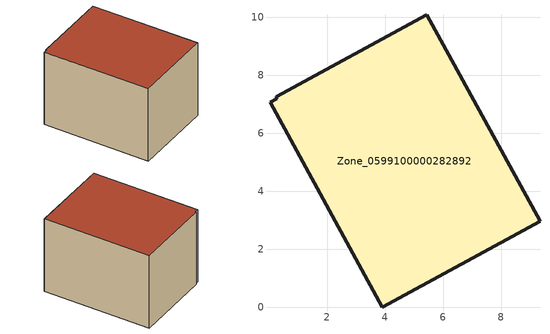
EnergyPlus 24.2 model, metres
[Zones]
Zone_0599100000282892
 floor ground (C_G): 9.34,2.98 3.9,0 0.03,7.08 0.27,7.2 0.24,7.26 5.43,10.1 z0
 wall outside (C_F): 9.34,2.98 5.43,10.1 0.24,7.26 0.27,7.2 0.03,7.08 3.9,0 9.34,2.98 z0:5.81
 roof outside (C_R): 3.9,0 9.34,2.98 5.43,10.1 0.24,7.26 0.27,7.2 0.03,7.08 z5.81
[BUILDING]
Pand.0599100000282892: North Axis=0; Terrain=City; Loads Convergence Tolerance Value=0.04; Temperature Convergence Tolerance Value=0.4; Solar Distribution=FullExterior; Maximum Number of Warmup Days=25; Minimum Number of Warmup Days=1
[Site:Location]
Rotterdam.The.Hague.AP_ZH_NLD Design_Conditions: Latitude=51.96; Longitude=4.45; Time Zone=1; Elevation=-4.5
[SITE:GROUNDTEMPERATURE:BUILDINGSURFACE]
18, 18, 18, 18, 18, 18, 18, 18, 18, 18, 18, 18
[MATERIAL] Thermal Absorptance=0.9; Solar Absorptance=0.7; Visible Absorptance=0.7
Name | Roughness | Thickness | Conductivity | Density | Specific Heat
G.TI.1946-1964 | MediumSmooth | 0.15 | 1 | 540 | 1210
F.TI.1946-1964 | Rough | 0.3 | 0.857143 | 1920 | 840
R.TI.1946-1964 | MediumRough | 0.2 | 0.277778 | 1500 | 1000
[CONSTRUCTION]
C_G: G.TI.1946-1964
C_F: F.TI.1946-1964
C_R: R.TI.1946-1964
[ZONE]
Zone_0599100000282892: Type=1; Multiplier=1; Ceiling Height=Autocalculate; Volume=Autocalculate; Floor Area=autocalculate; Part of Total Floor Area=Yes
[ZONEINFILTRATION:DESIGNFLOWRATE]
Infil_Zone_0599100000282892: Zone or ZoneList or Space or SpaceList=Zone_0599100000282892; Schedule=AlwaysOn; Design Flow Rate Calculation Method=Flow/Area; Flow Rate per Floor Area=0.003; Constant Term Coefficient=1; Temperature Term Coefficient=0; Velocity Term Coefficient=0; Velocity Squared Term Coefficient=0
[HVACTEMPLATE:ZONE:IDEALLOADSAIRSYSTEM]
Zone_0599100000282892: Maximum Heating Supply Air Temperature=50; Minimum Cooling Supply Air Temperature=13; Maximum Heating Supply Air Humidity Ratio=0.0156; Minimum Cooling Supply Air Humidity Ratio=0.0077; Heating Limit=NoLimit; Cooling Limit=NoLimit; Dehumidification Control Type=ConstantSensibleHeatRatio; Cooling Sensible Heat Ratio=0.7; Dehumidification Setpoint=60; Humidification Control Type=None; Humidification Setpoint=30; Outdoor Air Method=None; Outdoor Air Flow Rate per Person=0.00944; Outdoor Air Flow Rate per Zone Floor Area=0; Outdoor Air Flow Rate per Zone=0; Demand Controlled Ventilation Type=None; Outdoor Air Economizer Type=NoEconomizer; Heat Recovery Type=None; Sensible Heat Recovery Effectiveness=0.7; Latent Heat Recovery Effectiveness=0.65
[ZONECONTROL:THERMOSTAT]
ThermostatControl_Zone_0599100000282892: Zone or ZoneList=Zone_0599100000282892; Control Type Schedule=DualSetpointControlType; Control 1=Thermostat_Zone_0599100000282892; Temperature Difference Between Cutout And Setpoint=0
[THERMOSTATSETPOINT:DUALSETPOINT]
Thermostat_Zone_0599100000282892: Heating Setpoint Temperature Schedule=HeatingSetpoint_Zone_0599100000282892; Cooling Setpoint Temperature Schedule=CoolingSetpoint_Zone_0599100000282892
[SCHEDULE:COMPACT]
HeatingSetpoint_Zone_0599100000282892: Through: 12/31, For: AllDays, Until: 24:00, 21
CoolingSetpoint_Zone_0599100000282892: Through: 12/31, For: AllDays, Until: 24:00, 24
DualSetpointControlType: Through: 12/31, For: AllDays, Until: 24:00, 4
AlwaysOn: Through: 12/31, For: AllDays, Until: 24:00, 1
